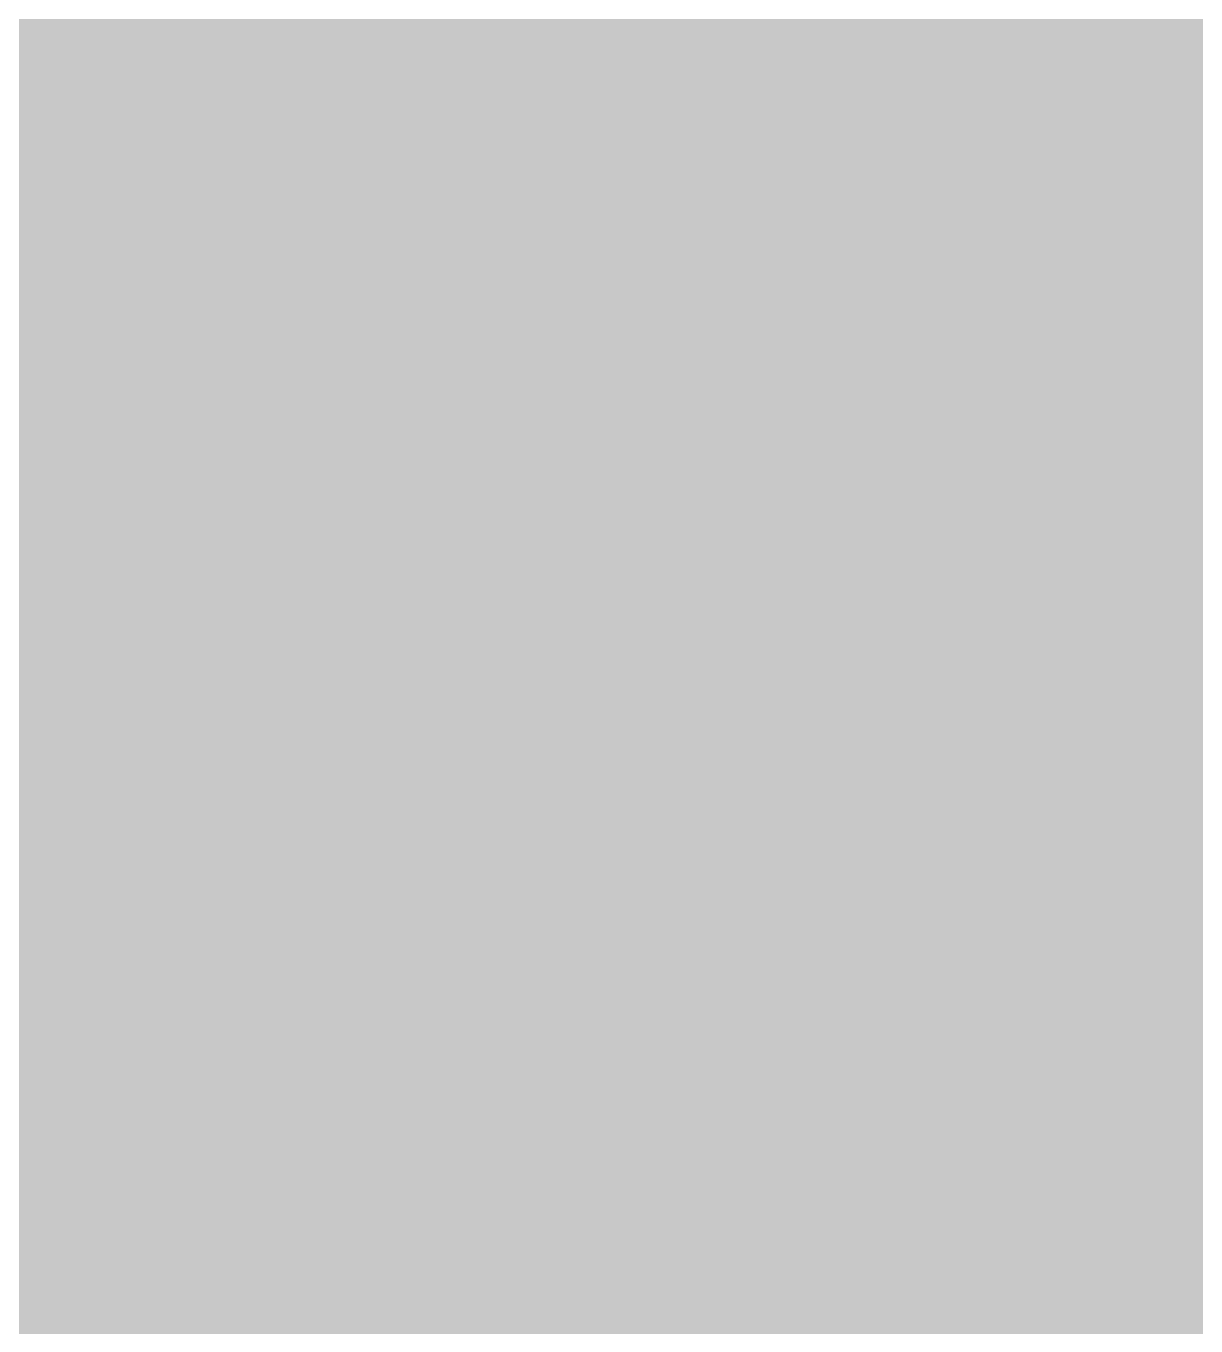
# Model space of a CAD drawing. Header units: millimetres. Extents: x 0 to 318, y 0 to 212.
# Drawn here: x 99.4 to 148.3, y 103.1 to 157.4 of the extents above; entities that cross this region are included whole.
import ezdxf

# ---------------------------------------------------------------- set-up
doc = ezdxf.new("R2010")
doc.units = ezdxf.units.MM

msp = doc.modelspace()

# ---------------------------------------------------------------- hatches: boundary and pattern name
for color, points in [(254, [(14.1633, 0.0536), (13.9878, 0.0533), (13.8125, 0.0559), (13.6373, 0.061), (13.462, 0.0686), (13.2893, 0.0787), (13.114, 0.0914), (12.9413, 0.1041), (12.7686, 0.1219), (12.5959, 0.1397), (12.4231, 0.16), (12.2504, 0.1829), (12.0777, 0.2057), (11.9075, 0.2337), (11.7373, 0.2616), (11.5672, 0.2921), (11.397, 0.3251), (11.2268, 0.3607), (11.0592, 0.3988), (10.8915, 0.4369), (10.7239, 0.4775), (10.5562, 0.5207), (10.3886, 0.5664), (10.2235, 0.6121), (10.0584, 0.6629), (9.8933, 0.7137), (9.7307, 0.7671), (9.5682, 0.8204), (9.4056, 0.8788), (9.2431, 0.9373), (9.083, 0.9982), (8.923, 1.0617), (8.763, 1.1252), (8.6055, 1.1938), (8.4455, 1.2624), (8.2906, 1.331), (8.1331, 1.4046), (7.9781, 1.4783), (7.8232, 1.5545), (7.6708, 1.6332), (7.5184, 1.7145), (7.366, 1.7958), (7.2161, 1.8796), (7.0663, 1.966), (6.919, 2.0523), (6.7716, 2.1438), (6.6243, 2.2352), (6.4795, 2.3266), (6.3348, 2.4232), (6.19, 2.5197), (6.0477, 2.6187), (5.908, 2.7178), (5.7683, 2.8194), (5.6286, 2.9235), (5.4915, 3.0302), (5.3543, 3.1369), (5.2197, 3.2461), (5.0851, 3.3579), (4.953, 3.4722), (4.8209, 3.5865), (4.6914, 3.7033), (4.5644, 3.8202), (4.4348, 3.9395), (4.3104, 4.0615), (4.1859, 4.1859), (4.0615, 4.3104), (3.9395, 4.4348), (3.8202, 4.5618), (3.7033, 4.6914), (3.5865, 4.8209), (3.4722, 4.953), (3.3579, 5.0851), (3.2487, 5.2197), (3.1369, 5.3543), (3.0302, 5.4915), (2.9235, 5.6286), (2.8194, 5.7683), (2.7178, 5.908), (2.6187, 6.0477), (2.5197, 6.19), (2.4232, 6.3348), (2.3266, 6.477), (2.2352, 6.6243), (2.1438, 6.7691), (2.0523, 6.9164), (1.966, 7.0663), (1.8796, 7.2161), (1.7958, 7.366), (1.7145, 7.5184), (1.6332, 7.6708), (1.5545, 7.8232), (1.4783, 7.9781), (1.4046, 8.1331), (1.331, 8.2906), (1.2598, 8.4455), (1.1913, 8.603), (1.1252, 8.763), (1.0592, 8.923), (0.9982, 9.083), (0.9373, 9.2431), (0.8763, 9.4056), (0.8204, 9.5682), (0.7645, 9.7307), (0.7112, 9.8933), (0.6604, 10.0584), (0.6121, 10.2235), (0.5639, 10.3911), (0.5207, 10.5562), (0.4775, 10.7239), (0.4343, 10.8915), (0.3962, 11.0592), (0.3607, 11.2268), (0.3251, 11.397), (0.2921, 11.5672), (0.2616, 11.7373), (0.2311, 11.9075), (0.2057, 12.0802), (0.1803, 12.2504), (0.1575, 12.4231), (0.1372, 12.5959), (0.1194, 12.7686), (0.1041, 12.9413), (0.0889, 13.1166), (0.0787, 13.2893), (0.0686, 13.4645), (0.061, 13.6373), (0.0559, 13.8125), (0.0508, 13.9878), (0.0508, 14.163), (0.0522, 197.6092), (0.0508, 197.7822), (0.0559, 197.9574), (0.061, 198.1327), (0.0686, 198.308), (0.0787, 198.4807), (0.0889, 198.6559), (0.1041, 198.8287), (0.1194, 199.0014), (0.1372, 199.1741), (0.1575, 199.3468), (0.1803, 199.5195), (0.2057, 199.6923), (0.2311, 199.8624), (0.2616, 200.0326), (0.2921, 200.2028), (0.3251, 200.373), (0.3607, 200.5432), (0.3962, 200.7108), (0.4343, 200.8784), (0.4775, 201.0461), (0.5207, 201.2137), (0.5639, 201.3814), (0.6121, 201.5465), (0.6604, 201.7116), (0.7112, 201.8767), (0.7645, 202.0392), (0.8204, 202.2018), (0.8763, 202.3643), (0.9373, 202.5269), (0.9982, 202.6869), (1.0592, 202.8469), (1.1252, 203.007), (1.1913, 203.1644), (1.2598, 203.3245), (1.331, 203.4794), (1.4046, 203.6369), (1.4783, 203.7918), (1.5545, 203.9468), (1.6332, 204.0992), (1.7145, 204.2516), (1.7958, 204.404), (1.8796, 204.5538), (1.966, 204.7037), (2.0523, 204.851), (2.1438, 204.9983), (2.2352, 205.1456), (2.3266, 205.2904), (2.4232, 205.4352), (2.5197, 205.58), (2.6187, 205.7222), (2.7178, 205.8619), (2.8194, 206.0016), (2.9235, 206.1413), (3.0302, 206.2785), (3.1369, 206.4156), (3.2487, 206.5503), (3.3579, 206.6849), (3.4722, 206.817), (3.5865, 206.949), (3.7033, 207.0786), (3.8202, 207.2056), (3.9395, 207.3351), (4.0615, 207.4596), (4.1859, 207.584), (4.3104, 207.7085), (4.4348, 207.8304), (4.5644, 207.9498), (4.6914, 208.0666), (4.8209, 208.1835), (4.953, 208.2978), (5.0851, 208.4121), (5.2197, 208.5213), (5.3543, 208.6331), (5.4915, 208.7397), (5.6286, 208.8464), (5.7683, 208.9506), (5.908, 209.0522), (6.0477, 209.1512), (6.19, 209.2503), (6.3348, 209.3468), (6.4795, 209.4433), (6.6243, 209.5348), (6.7716, 209.6262), (6.919, 209.7176), (7.0663, 209.804), (7.2161, 209.8904), (7.366, 209.9742), (7.5184, 210.0555), (7.6708, 210.1367), (7.8232, 210.2155), (7.9781, 210.2917), (8.1331, 210.3653), (8.2906, 210.439), (8.4455, 210.5101), (8.6055, 210.5787), (8.763, 210.6447), (8.923, 210.7108), (9.083, 210.7717), (9.2431, 210.8327), (9.4056, 210.8937), (9.5682, 210.9495), (9.7307, 211.0054), (9.8933, 211.0588), (10.0584, 211.1096), (10.2235, 211.1578), (10.3886, 211.2061), (10.5562, 211.2493), (10.7239, 211.2924), (10.8915, 211.3356), (11.0592, 211.3737), (11.2268, 211.4093), (11.397, 211.4448), (11.5672, 211.4779), (11.7373, 211.5083), (11.9075, 211.5388), (12.0777, 211.5642), (12.2504, 211.5896), (12.4231, 211.6125), (12.5959, 211.6328), (12.7686, 211.6506), (12.9413, 211.6658), (13.114, 211.6811), (13.2893, 211.6912), (13.462, 211.7014), (13.6373, 211.709), (13.8125, 211.7141), (13.9878, 211.7192), (14.163, 211.7192), (303.4411, 211.7203), (303.6164, 211.7192), (303.7891, 211.7141), (303.9643, 211.709), (304.1396, 211.7014), (304.3149, 211.6912), (304.4876, 211.6811), (304.6603, 211.6658), (304.8356, 211.6506), (305.0083, 211.6328), (305.181, 211.6125), (305.3512, 211.5896), (305.5239, 211.5642), (305.6941, 211.5388), (305.8668, 211.5083), (306.037, 211.4779), (306.2072, 211.4448), (306.3748, 211.4093), (306.545, 211.3737), (306.7126, 211.3356), (306.8803, 211.2924), (307.0479, 211.2493), (307.213, 211.2061), (307.3781, 211.1578), (307.5432, 211.1096), (307.7083, 211.0588), (307.8734, 211.0054), (308.036, 210.9495), (308.1985, 210.8937), (308.3611, 210.8327), (308.5211, 210.7717), (308.6811, 210.7108), (308.8411, 210.6447), (308.9986, 210.5787), (309.1561, 210.5101), (309.3136, 210.439), (309.4711, 210.3653), (309.626, 210.2917), (309.7784, 210.2155), (309.9333, 210.1367), (310.0857, 210.0555), (310.2381, 209.9742), (310.388, 209.8904), (310.5379, 209.804), (310.6852, 209.7176), (310.8325, 209.6262), (310.9798, 209.5348), (311.1246, 209.4433), (311.2694, 209.3468), (311.4116, 209.2503), (311.5539, 209.1512), (311.6961, 209.0522), (311.8358, 208.9506), (311.9755, 208.8464), (312.1127, 208.7397), (312.2473, 208.6331), (312.3844, 208.5213), (312.5165, 208.4121), (312.6511, 208.2978), (312.7807, 208.1835), (312.9128, 208.0666), (313.0398, 207.9498), (313.1668, 207.8304), (313.2938, 207.7085), (313.4182, 207.584), (313.5427, 207.4596), (313.6621, 207.3351), (313.784, 207.2056), (313.9008, 207.0786), (314.0177, 206.949), (314.132, 206.817), (314.2463, 206.6849), (314.3555, 206.5503), (314.4647, 206.4156), (314.5739, 206.2785), (314.6781, 206.1413), (314.7822, 206.0016), (314.8863, 205.8619), (314.9854, 205.7222), (315.0845, 205.58), (315.181, 205.4352), (315.275, 205.2904), (315.3689, 205.1456), (315.4604, 204.9983), (315.5493, 204.851), (315.6382, 204.7037), (315.7245, 204.5538), (315.8084, 204.404), (315.8896, 204.2516), (315.9684, 204.0992), (316.0471, 203.9468), (316.1233, 203.7918), (316.1995, 203.6369), (316.2706, 203.4794), (316.3418, 203.3245), (316.4103, 203.1644), (316.4764, 203.007), (316.5424, 202.8469), (316.6059, 202.6869), (316.6669, 202.5269), (316.7253, 202.3643), (316.7812, 202.2018), (316.8371, 202.0392), (316.8904, 201.8767), (316.9412, 201.7116), (316.9895, 201.5465), (317.0377, 201.3814), (317.0834, 201.2137), (317.1266, 201.0461), (317.1673, 200.8784), (317.2054, 200.7108), (317.2435, 200.5432), (317.2765, 200.373), (317.3095, 200.2028), (317.34, 200.0326), (317.3705, 199.8624), (317.3959, 199.6923), (317.4213, 199.5195), (317.4441, 199.3468), (317.4644, 199.1741), (317.4822, 199.0014), (317.4975, 198.8287), (317.5127, 198.6559), (317.5229, 198.4807), (317.533, 198.308), (317.5406, 198.1327), (317.5457, 197.9574), (317.5508, 197.7822), (317.5508, 197.6069), (317.5522, 14.1647), (317.5508, 13.9878), (317.5457, 13.8125), (317.5406, 13.6373), (317.533, 13.4645), (317.5229, 13.2893), (317.5127, 13.1166), (317.4975, 12.9413), (317.4822, 12.7686), (317.4644, 12.5959), (317.4441, 12.4231), (317.4213, 12.2504), (317.3959, 12.0802), (317.3705, 11.9075), (317.34, 11.7373), (317.3095, 11.5672), (317.2765, 11.397), (317.2435, 11.2268), (317.2054, 11.0592), (317.1673, 10.8915), (317.1266, 10.7239), (317.0834, 10.5562), (317.0377, 10.3911), (316.9895, 10.2235), (316.9412, 10.0584), (316.8904, 9.8933), (316.8371, 9.7307), (316.7812, 9.5682), (316.7253, 9.4056), (316.6669, 9.2431), (316.6059, 9.083), (316.5424, 8.923), (316.4764, 8.763), (316.4103, 8.603), (316.3418, 8.4455), (316.2706, 8.2906), (316.1995, 8.1331), (316.1233, 7.9781), (316.0471, 7.8232), (315.9684, 7.6708), (315.8896, 7.5184), (315.8084, 7.366), (315.7245, 7.2161), (315.6382, 7.0663), (315.5493, 6.9164), (315.4604, 6.7691), (315.3689, 6.6243), (315.275, 6.477), (315.181, 6.3348), (315.0845, 6.19), (314.9854, 6.0477), (314.8863, 5.908), (314.7822, 5.7683), (314.6781, 5.6286), (314.5739, 5.4915), (314.4647, 5.3543), (314.3555, 5.2197), (314.2463, 5.0851), (314.132, 4.953), (314.0177, 4.8209), (313.9008, 4.6914), (313.784, 4.5618), (313.6621, 4.4348), (313.5427, 4.3104), (313.4182, 4.1859), (313.2938, 4.0615), (313.1668, 3.9395), (313.0398, 3.8202), (312.9128, 3.7033), (312.7807, 3.5865), (312.6511, 3.4722), (312.5165, 3.3579), (312.3844, 3.2461), (312.2473, 3.1369), (312.1127, 3.0302), (311.9755, 2.9235), (311.8358, 2.8194), (311.6961, 2.7178), (311.5539, 2.6187), (311.4116, 2.5197), (311.2694, 2.4232), (311.1246, 2.3266), (310.9798, 2.2352), (310.8325, 2.1438), (310.6852, 2.0523), (310.5379, 1.966), (310.388, 1.8796), (310.2381, 1.7958), (310.0857, 1.7145), (309.9333, 1.6332), (309.7784, 1.5545), (309.626, 1.4783), (309.4711, 1.4046), (309.3136, 1.331), (309.1561, 1.2624), (308.9986, 1.1938), (308.8411, 1.1252), (308.6811, 1.0617), (308.5211, 0.9982), (308.3611, 0.9373), (308.1985, 0.8788), (308.036, 0.8204), (307.8734, 0.7671), (307.7083, 0.7137), (307.5432, 0.6629), (307.3781, 0.6121), (307.213, 0.5664), (307.0479, 0.5207), (306.8803, 0.4775), (306.7126, 0.4369), (306.545, 0.3988), (306.3748, 0.3607), (306.2072, 0.3251), (306.037, 0.2921), (305.8668, 0.2616), (305.6941, 0.2337), (305.5239, 0.2057), (305.3512, 0.1829), (305.181, 0.16), (305.0083, 0.1397), (304.8356, 0.1219), (304.6603, 0.1041), (304.4876, 0.0914), (304.3149, 0.0787), (304.1396, 0.0686), (303.9643, 0.061), (303.7891, 0.0559), (303.6164, 0.0533), (303.4411, 0.0533)]), (24, [(14.1633, 5.3453), (13.9344, 5.3467), (13.7084, 5.3543), (13.4849, 5.3696), (13.2613, 5.3899), (13.0378, 5.4153), (12.8194, 5.4458), (12.6009, 5.4813), (12.385, 5.522), (12.1717, 5.5702), (11.9583, 5.621), (11.7475, 5.6794), (11.5392, 5.7404), (11.3335, 5.8064), (11.1303, 5.8801), (10.9296, 5.9563), (10.729, 6.0376), (10.5334, 6.1239), (10.3378, 6.2128), (10.1473, 6.3094), (9.9593, 6.4084), (9.7714, 6.5126), (9.5885, 6.6218), (9.4082, 6.7335), (9.2304, 6.8504), (9.0576, 6.9698), (8.8849, 7.0968), (8.7173, 7.2238), (8.5522, 7.3584), (8.3896, 7.4955), (8.2321, 7.6352), (8.0772, 7.78), (7.9273, 7.9273), (7.7775, 8.0772), (7.6352, 8.2321), (7.493, 8.3922), (7.3558, 8.5522), (7.2238, 8.7173), (7.0942, 8.8875), (6.9698, 9.0576), (6.8504, 9.2329), (6.7335, 9.4107), (6.6192, 9.591), (6.5126, 9.7739), (6.4084, 9.9593), (6.3068, 10.1473), (6.2128, 10.3403), (6.1214, 10.5334), (6.035, 10.7315), (5.9538, 10.9296), (5.8776, 11.1303), (5.8064, 11.3335), (5.7404, 11.5418), (5.6769, 11.75), (5.621, 11.9583), (5.5677, 12.1717), (5.522, 12.385), (5.4813, 12.6009), (5.4432, 12.8194), (5.4127, 13.0404), (5.3873, 13.2613), (5.3696, 13.4849), (5.3543, 13.7084), (5.3467, 13.937), (5.3416, 14.163), (5.3439, 197.6092), (5.3467, 197.8355), (5.3543, 198.0616), (5.3696, 198.2851), (5.3873, 198.5086), (5.4127, 198.7321), (5.4432, 198.9506), (5.4813, 199.169), (5.522, 199.3849), (5.5677, 199.5983), (5.621, 199.8116), (5.6769, 200.0225), (5.7404, 200.2307), (5.8064, 200.4365), (5.8776, 200.6397), (5.9538, 200.8403), (6.035, 201.041), (6.1214, 201.2366), (6.2128, 201.4322), (6.3068, 201.6227), (6.4084, 201.8106), (6.5126, 201.9986), (6.6192, 202.1815), (6.7335, 202.3618), (6.8504, 202.5396), (6.9698, 202.7123), (7.0942, 202.885), (7.2238, 203.0527), (7.3558, 203.2178), (7.493, 203.3803), (7.6352, 203.5378), (7.7775, 203.6928), (7.9273, 203.8426), (8.0772, 203.9925), (8.2321, 204.1347), (8.3896, 204.277), (8.5522, 204.4141), (8.7173, 204.5462), (8.8849, 204.6757), (9.0576, 204.8002), (9.2304, 204.9196), (9.4082, 205.0364), (9.5885, 205.1507), (9.7714, 205.2574), (9.9593, 205.3615), (10.1473, 205.4631), (10.3378, 205.5571), (10.5334, 205.6486), (10.729, 205.7349), (10.9296, 205.8162), (11.1303, 205.8924), (11.3335, 205.9635), (11.5392, 206.0296), (11.7475, 206.0931), (11.9583, 206.1489), (12.1717, 206.2023), (12.385, 206.248), (12.6009, 206.2886), (12.8194, 206.3267), (13.0378, 206.3572), (13.2613, 206.3826), (13.4849, 206.4004), (13.7084, 206.4156), (13.9344, 206.4233), (14.163, 206.4283), (303.4411, 206.4286), (303.6672, 206.4233), (303.8932, 206.4156), (304.1193, 206.4004), (304.3428, 206.3826), (304.5638, 206.3572), (304.7822, 206.3267), (305.0007, 206.2886), (305.2166, 206.248), (305.4325, 206.2023), (305.6433, 206.1489), (305.8541, 206.0931), (306.0624, 206.0296), (306.2681, 205.9635), (306.4713, 205.8924), (306.6745, 205.8162), (306.8726, 205.7349), (307.0708, 205.6486), (307.2638, 205.5571), (307.4543, 205.4631), (307.6448, 205.3615), (307.8302, 205.2574), (308.0131, 205.1507), (308.1934, 205.0364), (308.3712, 204.9196), (308.5465, 204.8002), (308.7167, 204.6757), (308.8843, 204.5462), (309.0494, 204.4141), (309.212, 204.277), (309.3695, 204.1347), (309.5244, 203.9925), (309.6768, 203.8426), (309.8241, 203.6928), (309.9689, 203.5378), (310.1086, 203.3803), (310.2458, 203.2178), (310.3778, 203.0527), (310.5074, 202.885), (310.6318, 202.7123), (310.7538, 202.5396), (310.8706, 202.3618), (310.9824, 202.1815), (311.0916, 201.9986), (311.1957, 201.8106), (311.2948, 201.6227), (311.3888, 201.4322), (311.4802, 201.2366), (311.5666, 201.041), (311.6478, 200.8403), (311.724, 200.6397), (311.7952, 200.4365), (311.8637, 200.2307), (311.9247, 200.0225), (311.9806, 199.8116), (312.0339, 199.5983), (312.0796, 199.3849), (312.1203, 199.169), (312.1584, 198.9506), (312.1889, 198.7321), (312.2143, 198.5086), (312.2346, 198.2851), (312.2473, 198.0616), (312.2574, 197.8355), (312.26, 197.6069), (312.2605, 14.1647), (312.2574, 13.937), (312.2473, 13.7084), (312.2346, 13.4849), (312.2143, 13.2613), (312.1889, 13.0404), (312.1584, 12.8194), (312.1203, 12.6009), (312.0796, 12.385), (312.0339, 12.1717), (311.9806, 11.9583), (311.9247, 11.75), (311.8637, 11.5418), (311.7952, 11.3335), (311.724, 11.1303), (311.6478, 10.9296), (311.5666, 10.7315), (311.4802, 10.5334), (311.3888, 10.3403), (311.2948, 10.1473), (311.1957, 9.9593), (311.0916, 9.7739), (310.9824, 9.591), (310.8706, 9.4107), (310.7538, 9.2329), (310.6318, 9.0576), (310.5074, 8.8875), (310.3778, 8.7173), (310.2458, 8.5522), (310.1086, 8.3922), (309.9689, 8.2321), (309.8241, 8.0772), (309.6768, 7.9273), (309.5244, 7.78), (309.3695, 7.6352), (309.212, 7.4955), (309.0494, 7.3584), (308.8843, 7.2238), (308.7167, 7.0968), (308.5465, 6.9698), (308.3712, 6.8504), (308.1934, 6.7335), (308.0131, 6.6218), (307.8302, 6.5126), (307.6448, 6.4084), (307.4543, 6.3094), (307.2638, 6.2128), (307.0708, 6.1239), (306.8726, 6.0376), (306.6745, 5.9563), (306.4713, 5.8801), (306.2681, 5.8064), (306.0624, 5.7404), (305.8541, 5.6794), (305.6433, 5.621), (305.4325, 5.5702), (305.2166, 5.522), (305.0007, 5.4813), (304.7822, 5.4458), (304.5638, 5.4153), (304.3428, 5.3899), (304.1193, 5.3696), (303.8932, 5.3543), (303.6672, 5.3467), (303.4411, 5.3442)])]:
    msp.add_hatch(color=color).paths.add_polyline_path(points)
h = msp.add_hatch(color=254)
edge = h.paths.add_edge_path()
edge.add_line((111.6997, 110.586), (111.5822, 110.5865))
edge.add_line((111.5822, 110.5865), (111.4654, 110.5891))
edge.add_line((111.4654, 110.5891), (111.3485, 110.5941))
edge.add_line((111.3485, 110.5941), (111.2342, 110.6018))
edge.add_line((111.2342, 110.6018), (111.1174, 110.6094))
edge.add_line((111.1174, 110.6094), (111.0005, 110.6221))
edge.add_line((111.0005, 110.6221), (110.8837, 110.6373))
edge.add_line((110.8837, 110.6373), (110.7694, 110.6576))
edge.add_line((110.7694, 110.6576), (110.6526, 110.678))
edge.add_line((110.6526, 110.678), (110.5383, 110.7034))
edge.add_line((110.5383, 110.7034), (110.424, 110.7313))
edge.add_line((110.424, 110.7313), (110.3097, 110.7643))
edge.add_line((110.3097, 110.7643), (110.1954, 110.8024))
edge.add_line((110.1954, 110.8024), (110.0836, 110.8431))
edge.add_line((110.0836, 110.8431), (109.9718, 110.8862))
edge.add_line((109.9718, 110.8862), (109.8601, 110.937))
edge.add_line((109.8601, 110.937), (109.7483, 110.9904))
edge.add_line((109.7483, 110.9904), (109.6391, 111.0513))
edge.add_line((109.6391, 111.0513), (109.5299, 111.1148))
edge.add_line((109.5299, 111.1148), (109.4232, 111.1834))
edge.add_line((109.4232, 111.1834), (109.3165, 111.2596))
edge.add_line((109.3165, 111.2596), (109.2098, 111.3409))
edge.add_line((109.2098, 111.3409), (109.1057, 111.4273))
edge.add_line((109.1057, 111.4273), (109.0041, 111.5187))
edge.add_line((109.0041, 111.5187), (108.9, 111.6178))
edge.add_line((108.9, 111.6178), (108.8009, 111.7219))
edge.add_line((108.8009, 111.7219), (108.7018, 111.8337))
edge.add_line((108.7018, 111.8337), (108.6028, 111.953))
edge.add_line((108.6028, 111.953), (108.5088, 112.0775))
edge.add_line((108.5088, 112.0775), (108.4123, 112.2096))
edge.add_line((108.4123, 112.2096), (108.3208, 112.3493))
edge.add_line((108.3208, 112.3493), (108.2294, 112.4966))
edge.add_line((108.2294, 112.4966), (108.1405, 112.6515))
edge.add_line((108.1405, 112.6515), (108.0541, 112.8141))
edge.add_line((108.0541, 112.8141), (107.9678, 112.9868))
edge.add_line((107.9678, 112.9868), (107.884, 113.1646))
edge.add_line((107.884, 113.1646), (107.8027, 113.3526))
edge.add_line((107.8027, 113.3526), (107.7239, 113.5482))
edge.add_line((107.7239, 113.5482), (107.6477, 113.7539))
edge.add_line((107.6477, 113.7539), (107.5741, 113.9673))
edge.add_line((107.5741, 113.9673), (107.5004, 114.1908))
edge.add_line((107.5004, 114.1908), (107.4318, 114.4219))
edge.add_line((107.4318, 114.4219), (107.3633, 114.6632))
edge.add_line((107.3633, 114.6632), (107.2972, 114.9147))
edge.add_line((107.2972, 114.9147), (107.2363, 115.1763))
edge.add_line((107.2363, 115.1763), (107.1753, 115.4481))
edge.add_line((107.1753, 115.4481), (107.1194, 115.73))
edge.add_line((107.1194, 115.73), (107.0635, 116.0221))
edge.add_line((107.0635, 116.0221), (107.0127, 116.3244))
edge.add_line((107.0127, 116.3244), (106.9645, 116.6393))
edge.add_line((106.9645, 116.6393), (106.9188, 116.9619))
edge.add_line((106.9188, 116.9619), (106.8756, 117.2997))
edge.add_line((106.8756, 117.2997), (106.8349, 117.6452))
edge.add_line((106.8349, 117.6452), (106.7994, 118.0059))
edge.add_line((106.7994, 118.0059), (106.7664, 118.3742))
edge.add_line((106.7664, 118.3742), (106.7359, 118.7577))
edge.add_line((106.7359, 118.7577), (106.7079, 119.1514))
edge.add_line((106.7079, 119.1514), (106.6851, 119.5578))
edge.add_line((106.6851, 119.5578), (106.6648, 119.9769))
edge.add_line((106.6648, 119.9769), (106.6495, 120.4087))
edge.add_line((106.6495, 120.4087), (106.6368, 120.8557))
edge.add_line((106.6368, 120.8557), (106.6267, 121.3129))
edge.add_line((106.6267, 121.3129), (106.6216, 121.7828))
edge.add_line((106.6216, 121.7828), (106.619, 122.268))
edge.add_line((106.619, 122.268), (106.619, 122.7557))
edge.add_line((106.619, 122.7557), (106.6241, 123.2306))
edge.add_line((106.6241, 123.2306), (106.6317, 123.6904))
edge.add_line((106.6317, 123.6904), (106.6419, 124.14))
edge.add_line((106.6419, 124.14), (106.6571, 124.5743))
edge.add_line((106.6571, 124.5743), (106.6724, 124.9985))
edge.add_line((106.6724, 124.9985), (106.6927, 125.4074))
edge.add_line((106.6927, 125.4074), (106.7156, 125.8062))
edge.add_line((106.7156, 125.8062), (106.741, 126.1948))
edge.add_line((106.741, 126.1948), (106.7689, 126.5682))
edge.add_line((106.7689, 126.5682), (106.7994, 126.9314))
edge.add_line((106.7994, 126.9314), (106.8324, 127.2845))
edge.add_line((106.8324, 127.2845), (106.868, 127.6248))
edge.add_line((106.868, 127.6248), (106.9086, 127.955))
edge.add_line((106.9086, 127.955), (106.9492, 128.2725))
edge.add_line((106.9492, 128.2725), (106.995, 128.5799))
edge.add_line((106.995, 128.5799), (107.0407, 128.8771))
edge.add_line((107.0407, 128.8771), (107.0915, 129.1641))
edge.add_line((107.0915, 129.1641), (107.1423, 129.4409))
edge.add_line((107.1423, 129.4409), (107.1982, 129.7076))
edge.add_line((107.1982, 129.7076), (107.2566, 129.9642))
edge.add_line((107.2566, 129.9642), (107.315, 130.2106))
edge.add_line((107.315, 130.2106), (107.3785, 130.4493))
edge.add_line((107.3785, 130.4493), (107.442, 130.6779))
edge.add_line((107.442, 130.6779), (107.5106, 130.8964))
edge.add_line((107.5106, 130.8964), (107.5792, 131.1072))
edge.add_line((107.5792, 131.1072), (107.6528, 131.3078))
edge.add_line((107.6528, 131.3078), (107.7265, 131.5009))
edge.add_line((107.7265, 131.5009), (107.8027, 131.6863))
edge.add_line((107.8027, 131.6863), (107.884, 131.8616))
edge.add_line((107.884, 131.8616), (107.9652, 132.0292))
edge.add_line((107.9652, 132.0292), (108.0491, 132.1892))
edge.add_line((108.0491, 132.1892), (108.1329, 132.3416))
edge.add_line((108.1329, 132.3416), (108.2218, 132.4864))
edge.add_line((108.2218, 132.4864), (108.3132, 132.6236))
edge.add_line((108.3132, 132.6236), (108.4047, 132.7556))
edge.add_line((108.4047, 132.7556), (108.4986, 132.8776))
edge.add_line((108.4986, 132.8776), (108.5952, 132.9944))
edge.add_line((108.5952, 132.9944), (108.6942, 133.1036))
edge.add_line((108.6942, 133.1036), (108.7958, 133.2078))
edge.add_line((108.7958, 133.2078), (108.9, 133.3043))
edge.add_line((108.9, 133.3043), (109.0041, 133.3957))
edge.add_line((109.0041, 133.3957), (109.1108, 133.4821))
edge.add_line((109.1108, 133.4821), (109.22, 133.5608))
edge.add_line((109.22, 133.5608), (109.3292, 133.6345))
edge.add_line((109.3292, 133.6345), (109.4435, 133.7031))
edge.add_line((109.4435, 133.7031), (109.5578, 133.764))
edge.add_line((109.5578, 133.764), (109.6747, 133.8224))
edge.add_line((109.6747, 133.8224), (109.7915, 133.8758))
edge.add_line((109.7915, 133.8758), (109.9109, 133.924))
edge.add_line((109.9109, 133.924), (110.0328, 133.9672))
edge.add_line((110.0328, 133.9672), (110.1573, 134.0079))
edge.add_line((110.1573, 134.0079), (110.2817, 134.0434))
edge.add_line((110.2817, 134.0434), (110.4087, 134.0739))
edge.add_line((110.4087, 134.0739), (110.5357, 134.1018))
edge.add_line((110.5357, 134.1018), (110.6678, 134.1247))
edge.add_line((110.6678, 134.1247), (110.7999, 134.145))
edge.add_line((110.7999, 134.145), (110.932, 134.1628))
edge.add_line((110.932, 134.1628), (111.0666, 134.1755))
edge.add_line((111.0666, 134.1755), (111.2037, 134.1882))
edge.add_line((111.2037, 134.1882), (111.3409, 134.1958))
edge.add_line((111.3409, 134.1958), (111.4806, 134.2009))
edge.add_line((111.4806, 134.2009), (111.6203, 134.2034))
edge.add_line((111.6203, 134.2034), (111.7625, 134.206))
edge.add_line((111.7625, 134.206), (111.8413, 134.206))
edge.add_line((111.8413, 134.206), (111.9175, 134.206))
edge.add_line((111.9175, 134.206), (111.9937, 134.2034))
edge.add_line((111.9937, 134.2034), (112.0699, 134.2034))
edge.add_line((112.0699, 134.2034), (112.1435, 134.2009))
edge.add_line((112.1435, 134.2009), (112.2197, 134.1984))
edge.add_line((112.2197, 134.1984), (112.2934, 134.1958))
edge.add_line((112.2934, 134.1958), (112.3671, 134.1933))
edge.add_line((112.3671, 134.1933), (112.4407, 134.1882))
edge.add_line((112.4407, 134.1882), (112.5144, 134.1857))
edge.add_line((112.5144, 134.1857), (112.588, 134.1806))
edge.add_line((112.588, 134.1806), (112.6617, 134.1755))
edge.add_line((112.6617, 134.1755), (112.7354, 134.1679))
edge.add_line((112.7354, 134.1679), (112.8065, 134.1628))
edge.add_line((112.8065, 134.1628), (112.8801, 134.1552))
edge.add_line((112.8801, 134.1552), (112.9538, 134.1476))
edge.add_line((112.9538, 134.1476), (113.0249, 134.1399))
edge.add_line((113.0249, 134.1399), (113.0986, 134.1323))
edge.add_line((113.0986, 134.1323), (113.1697, 134.1222))
edge.add_line((113.1697, 134.1222), (113.2434, 134.112))
edge.add_line((113.2434, 134.112), (113.317, 134.1018))
edge.add_line((113.317, 134.1018), (113.3907, 134.0891))
edge.add_line((113.3907, 134.0891), (113.4618, 134.079))
edge.add_line((113.4618, 134.079), (113.5355, 134.0663))
edge.add_line((113.5355, 134.0663), (113.6091, 134.051))
edge.add_line((113.6091, 134.051), (113.6853, 134.0383))
edge.add_line((113.6853, 134.0383), (113.759, 134.0231))
edge.add_line((113.759, 134.0231), (113.8326, 134.0079))
edge.add_line((113.8326, 134.0079), (113.9088, 133.9901))
edge.add_line((113.9088, 133.9901), (113.9825, 133.9723))
edge.add_line((113.9825, 133.9723), (114.0587, 133.9545))
edge.add_line((114.0587, 133.9545), (114.1349, 133.9367))
edge.add_line((114.1349, 133.9367), (114.2136, 133.9164))
edge.add_line((114.2136, 133.9164), (114.2898, 133.8961))
edge.add_line((114.2898, 133.8961), (114.3686, 133.8732))
edge.add_line((114.3686, 133.8732), (114.4473, 133.8529))
edge.add_line((114.4473, 133.8529), (114.5261, 133.8275))
edge.add_line((114.5261, 133.8275), (114.6073, 133.8047))
edge.add_line((114.6073, 133.8047), (114.6861, 133.7793))
edge.add_line((114.6861, 133.7793), (114.7674, 133.7539))
edge.add_line((114.7674, 133.7539), (114.8512, 133.7259))
edge.add_line((114.8512, 133.7259), (114.9325, 133.698))
edge.add_line((114.9325, 133.698), (115.0163, 133.67))
edge.add_line((115.0163, 133.67), (115.1026, 133.6396))
edge.add_line((115.1026, 133.6396), (115.1865, 133.6091))
edge.add_line((115.1865, 133.6091), (115.2754, 133.5761))
edge.add_line((115.2754, 133.5761), (115.3617, 133.543))
edge.add_line((115.3617, 133.543), (115.4506, 133.51))
edge.add_line((115.4506, 133.51), (115.5395, 133.4745))
edge.add_line((115.5395, 133.4745), (115.631, 133.4389))
edge.add_line((115.631, 133.4389), (115.7224, 133.4008))
edge.add_line((115.7224, 133.4008), (115.8164, 133.3627))
edge.add_line((115.8164, 133.3627), (115.9104, 133.3221))
edge.add_line((115.9104, 133.3221), (116.0043, 133.2814))
edge.add_line((116.0043, 133.2814), (116.1009, 133.2408))
edge.add_line((116.1009, 133.2408), (116.1999, 133.1976))
edge.add_line((116.1999, 133.1976), (116.299, 133.1544))
edge.add_line((116.299, 133.1544), (116.398, 133.1087))
edge.add_line((116.398, 133.1087), (116.5022, 133.0604))
edge.add_line((116.5022, 133.0604), (116.6038, 133.0147))
edge.add_line((116.6038, 133.0147), (116.7105, 132.9639))
edge.add_line((116.7105, 132.9639), (116.8146, 132.9131))
edge.add_line((116.8146, 132.9131), (116.9238, 132.8623))
edge.add_line((116.9238, 132.8623), (117.033, 132.809))
edge.add_line((117.033, 132.809), (118.9383, 137.637))
edge.add_line((118.9383, 137.637), (118.8441, 137.6832))
edge.add_line((118.8441, 137.6832), (118.7501, 137.7315))
edge.add_line((118.7501, 137.7315), (118.6561, 137.7772))
edge.add_line((118.6561, 137.7772), (118.5596, 137.8255))
edge.add_line((118.5596, 137.8255), (118.4631, 137.8712))
edge.add_line((118.4631, 137.8712), (118.3665, 137.9169))
edge.add_line((118.3665, 137.9169), (118.2675, 137.9626))
edge.add_line((118.2675, 137.9626), (118.1684, 138.0084))
edge.add_line((118.1684, 138.0084), (118.0668, 138.0541))
edge.add_line((118.0668, 138.0541), (117.9652, 138.0998))
edge.add_line((117.9652, 138.0998), (117.8636, 138.143))
edge.add_line((117.8636, 138.143), (117.7595, 138.1887))
edge.add_line((117.7595, 138.1887), (117.6553, 138.2319))
edge.add_line((117.6553, 138.2319), (117.5512, 138.2751))
edge.add_line((117.5512, 138.2751), (117.4445, 138.3182))
edge.add_line((117.4445, 138.3182), (117.3378, 138.3614))
edge.add_line((117.3378, 138.3614), (117.2286, 138.4046))
edge.add_line((117.2286, 138.4046), (117.1219, 138.4452))
edge.add_line((117.1219, 138.4452), (117.0102, 138.4859))
edge.add_line((117.0102, 138.4859), (116.901, 138.5265))
edge.add_line((116.901, 138.5265), (116.7892, 138.5672))
edge.add_line((116.7892, 138.5672), (116.6774, 138.6078))
edge.add_line((116.6774, 138.6078), (116.5657, 138.6459))
edge.add_line((116.5657, 138.6459), (116.4514, 138.684))
edge.add_line((116.4514, 138.684), (116.3371, 138.7221))
edge.add_line((116.3371, 138.7221), (116.2228, 138.7602))
edge.add_line((116.2228, 138.7602), (116.1059, 138.7958))
edge.add_line((116.1059, 138.7958), (115.9891, 138.8313))
edge.add_line((115.9891, 138.8313), (115.8723, 138.8669))
edge.add_line((115.8723, 138.8669), (115.7554, 138.9024))
edge.add_line((115.7554, 138.9024), (115.636, 138.9355))
edge.add_line((115.636, 138.9355), (115.5167, 138.9685))
edge.add_line((115.5167, 138.9685), (115.3973, 139.0015))
edge.add_line((115.3973, 139.0015), (115.2754, 139.032))
edge.add_line((115.2754, 139.032), (115.1534, 139.0625))
edge.add_line((115.1534, 139.0625), (115.0315, 139.0929))
edge.add_line((115.0315, 139.0929), (114.9096, 139.1234))
edge.add_line((114.9096, 139.1234), (114.7851, 139.1514))
edge.add_line((114.7851, 139.1514), (114.6607, 139.1793))
edge.add_line((114.6607, 139.1793), (114.5362, 139.2047))
edge.add_line((114.5362, 139.2047), (114.4118, 139.2301))
edge.add_line((114.4118, 139.2301), (114.2848, 139.2555))
edge.add_line((114.2848, 139.2555), (114.1603, 139.2809))
edge.add_line((114.1603, 139.2809), (114.0308, 139.3038))
edge.add_line((114.0308, 139.3038), (113.9038, 139.3241))
edge.add_line((113.9038, 139.3241), (113.7768, 139.3469))
edge.add_line((113.7768, 139.3469), (113.6472, 139.3673))
edge.add_line((113.6472, 139.3673), (113.5177, 139.385))
edge.add_line((113.5177, 139.385), (113.3881, 139.4028))
edge.add_line((113.3881, 139.4028), (113.2561, 139.4206))
edge.add_line((113.2561, 139.4206), (113.1265, 139.4358))
edge.add_line((113.1265, 139.4358), (112.9944, 139.4511))
edge.add_line((112.9944, 139.4511), (112.8624, 139.4663))
edge.add_line((112.8624, 139.4663), (112.7303, 139.479))
edge.add_line((112.7303, 139.479), (112.5982, 139.4892))
edge.add_line((112.5982, 139.4892), (112.4636, 139.4993))
edge.add_line((112.4636, 139.4993), (112.329, 139.5095))
edge.add_line((112.329, 139.5095), (112.1969, 139.5171))
edge.add_line((112.1969, 139.5171), (112.0623, 139.5247))
edge.add_line((112.0623, 139.5247), (111.9251, 139.5298))
edge.add_line((111.9251, 139.5298), (111.7905, 139.5349))
edge.add_line((111.7905, 139.5349), (111.6533, 139.5374))
edge.add_line((111.6533, 139.5374), (111.5187, 139.54))
edge.add_line((111.5187, 139.54), (111.3815, 139.54))
edge.add_line((111.3815, 139.54), (111.031, 139.5374))
edge.add_line((111.031, 139.5374), (110.6856, 139.5247))
edge.add_line((110.6856, 139.5247), (110.3452, 139.507))
edge.add_line((110.3452, 139.507), (110.0099, 139.479))
edge.add_line((110.0099, 139.479), (109.6823, 139.446))
edge.add_line((109.6823, 139.446), (109.3597, 139.4028))
edge.add_line((109.3597, 139.4028), (109.0422, 139.352))
edge.add_line((109.0422, 139.352), (108.7323, 139.2961))
edge.add_line((108.7323, 139.2961), (108.4275, 139.2301))
edge.add_line((108.4275, 139.2301), (108.1278, 139.1564))
edge.add_line((108.1278, 139.1564), (107.8332, 139.0752))
edge.add_line((107.8332, 139.0752), (107.5436, 138.9863))
edge.add_line((107.5436, 138.9863), (107.2617, 138.8872))
edge.add_line((107.2617, 138.8872), (106.9848, 138.7831))
edge.add_line((106.9848, 138.7831), (106.713, 138.6688))
edge.add_line((106.713, 138.6688), (106.4489, 138.5468))
edge.add_line((106.4489, 138.5468), (106.1872, 138.4173))
edge.add_line((106.1872, 138.4173), (105.9332, 138.2776))
edge.add_line((105.9332, 138.2776), (105.6843, 138.1328))
edge.add_line((105.6843, 138.1328), (105.4405, 137.9779))
edge.add_line((105.4405, 137.9779), (105.2043, 137.8128))
edge.add_line((105.2043, 137.8128), (104.9731, 137.6426))
edge.add_line((104.9731, 137.6426), (104.7445, 137.4623))
edge.add_line((104.7445, 137.4623), (104.5261, 137.2743))
edge.add_line((104.5261, 137.2743), (104.3102, 137.0762))
edge.add_line((104.3102, 137.0762), (104.0994, 136.8704))
edge.add_line((104.0994, 136.8704), (103.8962, 136.6545))
edge.add_line((103.8962, 136.6545), (103.698, 136.4336))
edge.add_line((103.698, 136.4336), (103.505, 136.1999))
edge.add_line((103.505, 136.1999), (103.317, 135.9611))
edge.add_line((103.317, 135.9611), (103.1367, 135.7097))
edge.add_line((103.1367, 135.7097), (102.9589, 135.4531))
edge.add_line((102.9589, 135.4531), (102.7887, 135.1864))
edge.add_line((102.7887, 135.1864), (102.6236, 134.9096))
edge.add_line((102.6236, 134.9096), (102.4636, 134.6251))
edge.add_line((102.4636, 134.6251), (102.3112, 134.3304))
edge.add_line((102.3112, 134.3304), (102.1613, 134.0282))
edge.add_line((102.1613, 134.0282), (102.0191, 133.7158))
edge.add_line((102.0191, 133.7158), (101.8819, 133.3932))
edge.add_line((101.8819, 133.3932), (101.7499, 133.063))
edge.add_line((101.7499, 133.063), (101.6229, 132.7226))
edge.add_line((101.6229, 132.7226), (101.5009, 132.3746))
edge.add_line((101.5009, 132.3746), (101.3866, 132.0165))
edge.add_line((101.3866, 132.0165), (101.2749, 131.6482))
edge.add_line((101.2749, 131.6482), (101.1707, 131.2723))
edge.add_line((101.1707, 131.2723), (101.0717, 130.8862))
edge.add_line((101.0717, 130.8862), (100.9777, 130.49))
edge.add_line((100.9777, 130.49), (100.8888, 130.0836))
edge.add_line((100.8888, 130.0836), (100.8075, 129.6695))
edge.add_line((100.8075, 129.6695), (100.7288, 129.2428))
edge.add_line((100.7288, 129.2428), (100.6551, 128.8085))
edge.add_line((100.6551, 128.8085), (100.5891, 128.3665))
edge.add_line((100.5891, 128.3665), (100.5281, 127.9119))
edge.add_line((100.5281, 127.9119), (100.4722, 127.4496))
edge.add_line((100.4722, 127.4496), (100.4214, 126.9746))
edge.add_line((100.4214, 126.9746), (100.3757, 126.492))
edge.add_line((100.3757, 126.492), (100.3351, 125.9992))
edge.add_line((100.3351, 125.9992), (100.3021, 125.4963))
edge.add_line((100.3021, 125.4963), (100.2716, 124.9832))
edge.add_line((100.2716, 124.9832), (100.2487, 124.46))
edge.add_line((100.2487, 124.46), (100.2284, 123.9266))
edge.add_line((100.2284, 123.9266), (100.2157, 123.3856))
edge.add_line((100.2157, 123.3856), (100.2081, 122.8319))
edge.add_line((100.2081, 122.8319), (100.2055, 122.268))
edge.add_line((100.2055, 122.268), (100.2081, 121.6101))
edge.add_line((100.2081, 121.6101), (100.2208, 120.9675))
edge.add_line((100.2208, 120.9675), (100.2386, 120.3427))
edge.add_line((100.2386, 120.3427), (100.2614, 119.7331))
edge.add_line((100.2614, 119.7331), (100.2944, 119.1387))
edge.add_line((100.2944, 119.1387), (100.3325, 118.5621))
edge.add_line((100.3325, 118.5621), (100.3757, 117.9982))
edge.add_line((100.3757, 117.9982), (100.4291, 117.4521))
edge.add_line((100.4291, 117.4521), (100.4849, 116.9213))
edge.add_line((100.4849, 116.9213), (100.551, 116.4031))
edge.add_line((100.551, 116.4031), (100.6221, 115.9027))
edge.add_line((100.6221, 115.9027), (100.6983, 115.4151))
edge.add_line((100.6983, 115.4151), (100.7821, 114.9426))
edge.add_line((100.7821, 114.9426), (100.871, 114.4829))
edge.add_line((100.871, 114.4829), (100.965, 114.0384))
edge.add_line((100.965, 114.0384), (101.0666, 113.6091))
edge.add_line((101.0666, 113.6091), (101.1733, 113.19))
edge.add_line((101.1733, 113.19), (101.2876, 112.7862))
edge.add_line((101.2876, 112.7862), (101.4044, 112.395))
edge.add_line((101.4044, 112.395), (101.5289, 112.0191))
edge.add_line((101.5289, 112.0191), (101.6584, 111.6533))
edge.add_line((101.6584, 111.6533), (101.7956, 111.3003))
edge.add_line((101.7956, 111.3003), (101.9353, 110.9599))
edge.add_line((101.9353, 110.9599), (102.0801, 110.6322))
edge.add_line((102.0801, 110.6322), (102.2325, 110.3173))
edge.add_line((102.2325, 110.3173), (102.3874, 110.0125))
edge.add_line((102.3874, 110.0125), (102.55, 109.7204))
edge.add_line((102.55, 109.7204), (102.7151, 109.4384))
edge.add_line((102.7151, 109.4384), (102.8852, 109.1692))
edge.add_line((102.8852, 109.1692), (103.063, 108.9101))
edge.add_line((103.063, 108.9101), (103.2434, 108.6612))
edge.add_line((103.2434, 108.6612), (103.4288, 108.425))
edge.add_line((103.4288, 108.425), (103.6168, 108.1989))
edge.add_line((103.6168, 108.1989), (103.8123, 107.9805))
edge.add_line((103.8123, 107.9805), (104.0105, 107.7747))
edge.add_line((104.0105, 107.7747), (104.2137, 107.5766))
edge.add_line((104.2137, 107.5766), (104.4219, 107.3912))
edge.add_line((104.4219, 107.3912), (104.6328, 107.2134))
edge.add_line((104.6328, 107.2134), (104.8487, 107.0432))
edge.add_line((104.8487, 107.0432), (105.0671, 106.8832))
edge.add_line((105.0671, 106.8832), (105.2906, 106.7333))
edge.add_line((105.2906, 106.7333), (105.5167, 106.5911))
edge.add_line((105.5167, 106.5911), (105.7478, 106.4565))
edge.add_line((105.7478, 106.4565), (105.984, 106.332))
edge.add_line((105.984, 106.332), (106.2203, 106.2152))
edge.add_line((106.2203, 106.2152), (106.4641, 106.106))
edge.add_line((106.4641, 106.106), (106.7079, 106.0044))
edge.add_line((106.7079, 106.0044), (106.9569, 105.9078))
edge.add_line((106.9569, 105.9078), (107.2083, 105.8215))
edge.add_line((107.2083, 105.8215), (107.4623, 105.7427))
edge.add_line((107.4623, 105.7427), (107.7214, 105.6691))
edge.add_line((107.7214, 105.6691), (107.9805, 105.603))
edge.add_line((107.9805, 105.603), (108.2446, 105.5421))
edge.add_line((108.2446, 105.5421), (108.5113, 105.4887))
edge.add_line((108.5113, 105.4887), (108.7806, 105.4405))
edge.add_line((108.7806, 105.4405), (109.0549, 105.3973))
edge.add_line((109.0549, 105.3973), (109.3292, 105.3617))
edge.add_line((109.3292, 105.3617), (109.6061, 105.3313))
edge.add_line((109.6061, 105.3313), (109.8855, 105.3059))
edge.add_line((109.8855, 105.3059), (110.1674, 105.2855))
edge.add_line((110.1674, 105.2855), (110.4519, 105.2703))
edge.add_line((110.4519, 105.2703), (110.7389, 105.2576))
edge.add_line((110.7389, 105.2576), (111.0285, 105.2525))
edge.add_line((111.0285, 105.2525), (111.318, 105.25))
edge.add_line((111.318, 105.25), (111.4552, 105.25))
edge.add_line((111.4552, 105.25), (111.5898, 105.2525))
edge.add_line((111.5898, 105.2525), (111.727, 105.2551))
edge.add_line((111.727, 105.2551), (111.8616, 105.2601))
edge.add_line((111.8616, 105.2601), (111.9962, 105.2652))
edge.add_line((111.9962, 105.2652), (112.1308, 105.2728))
edge.add_line((112.1308, 105.2728), (112.2655, 105.2805))
edge.add_line((112.2655, 105.2805), (112.3975, 105.2906))
edge.add_line((112.3975, 105.2906), (112.5296, 105.3008))
edge.add_line((112.5296, 105.3008), (112.6642, 105.3135))
edge.add_line((112.6642, 105.3135), (112.7938, 105.3262))
edge.add_line((112.7938, 105.3262), (112.9259, 105.3389))
edge.add_line((112.9259, 105.3389), (113.0579, 105.3541))
edge.add_line((113.0579, 105.3541), (113.1875, 105.3694))
edge.add_line((113.1875, 105.3694), (113.317, 105.3871))
edge.add_line((113.317, 105.3871), (113.4466, 105.4049))
edge.add_line((113.4466, 105.4049), (113.5736, 105.4252))
edge.add_line((113.5736, 105.4252), (113.7031, 105.4456))
edge.add_line((113.7031, 105.4456), (113.8301, 105.4659))
edge.add_line((113.8301, 105.4659), (113.9571, 105.4887))
edge.add_line((113.9571, 105.4887), (114.0841, 105.5116))
edge.add_line((114.0841, 105.5116), (114.2086, 105.537))
edge.add_line((114.2086, 105.537), (114.3356, 105.5624))
edge.add_line((114.3356, 105.5624), (114.46, 105.5878))
edge.add_line((114.46, 105.5878), (114.5845, 105.6157))
edge.add_line((114.5845, 105.6157), (114.7064, 105.6437))
edge.add_line((114.7064, 105.6437), (114.8309, 105.6716))
edge.add_line((114.8309, 105.6716), (114.9528, 105.7021))
edge.add_line((114.9528, 105.7021), (115.0747, 105.7326))
edge.add_line((115.0747, 105.7326), (115.1966, 105.7631))
edge.add_line((115.1966, 105.7631), (115.316, 105.7961))
edge.add_line((115.316, 105.7961), (115.4379, 105.8291))
edge.add_line((115.4379, 105.8291), (115.5573, 105.8647))
edge.add_line((115.5573, 105.8647), (115.6767, 105.8977))
edge.add_line((115.6767, 105.8977), (115.7935, 105.9332))
edge.add_line((115.7935, 105.9332), (115.9104, 105.9688))
edge.add_line((115.9104, 105.9688), (116.0297, 106.0069))
edge.add_line((116.0297, 106.0069), (116.144, 106.045))
edge.add_line((116.144, 106.045), (116.2609, 106.0831))
edge.add_line((116.2609, 106.0831), (116.3752, 106.1212))
edge.add_line((116.3752, 106.1212), (116.4895, 106.1618))
edge.add_line((116.4895, 106.1618), (116.6038, 106.1999))
edge.add_line((116.6038, 106.1999), (116.7181, 106.2431))
edge.add_line((116.7181, 106.2431), (116.8298, 106.2838))
edge.add_line((116.8298, 106.2838), (116.9416, 106.3244))
edge.add_line((116.9416, 106.3244), (117.0534, 106.3676))
edge.add_line((117.0534, 106.3676), (117.1626, 106.4108))
edge.add_line((117.1626, 106.4108), (117.2743, 106.4565))
edge.add_line((117.2743, 106.4565), (117.3836, 106.4997))
edge.add_line((117.3836, 106.4997), (117.4902, 106.5454))
edge.add_line((117.4902, 106.5454), (117.5995, 106.5911))
edge.add_line((117.5995, 106.5911), (117.7061, 106.6368))
edge.add_line((117.7061, 106.6368), (117.8128, 106.6825))
edge.add_line((117.8128, 106.6825), (117.9195, 106.7283))
edge.add_line((117.9195, 106.7283), (118.0236, 106.7765))
edge.add_line((118.0236, 106.7765), (118.1278, 106.8248))
edge.add_line((118.1278, 106.8248), (118.2319, 106.873))
edge.add_line((118.2319, 106.873), (118.3335, 106.9213))
edge.add_line((118.3335, 106.9213), (118.4377, 106.9696))
edge.add_line((118.4377, 106.9696), (118.5393, 107.0178))
edge.add_line((118.5393, 107.0178), (118.6383, 107.0686))
edge.add_line((118.6383, 107.0686), (118.7399, 107.1169))
edge.add_line((118.7399, 107.1169), (118.839, 107.1677))
edge.add_line((118.839, 107.1677), (118.938, 107.2185))
edge.add_line((118.938, 107.2185), (117.034, 111.9184))
edge.add_line((117.034, 111.9184), (116.9238, 111.8692))
edge.add_line((116.9238, 111.8692), (116.8146, 111.8235))
edge.add_line((116.8146, 111.8235), (116.7105, 111.7778))
edge.add_line((116.7105, 111.7778), (116.6063, 111.7346))
edge.add_line((116.6063, 111.7346), (116.5022, 111.6914))
edge.add_line((116.5022, 111.6914), (116.4006, 111.6508))
edge.add_line((116.4006, 111.6508), (116.3015, 111.6076))
edge.add_line((116.3015, 111.6076), (116.2025, 111.5695))
edge.add_line((116.2025, 111.5695), (116.1034, 111.5289))
edge.add_line((116.1034, 111.5289), (116.0094, 111.4908))
edge.add_line((116.0094, 111.4908), (115.9129, 111.4527))
edge.add_line((115.9129, 111.4527), (115.8215, 111.4171))
edge.add_line((115.8215, 111.4171), (115.7275, 111.3815))
edge.add_line((115.7275, 111.3815), (115.636, 111.346))
edge.add_line((115.636, 111.346), (115.5471, 111.313))
edge.add_line((115.5471, 111.313), (115.4582, 111.2799))
edge.add_line((115.4582, 111.2799), (115.3693, 111.2495))
edge.add_line((115.3693, 111.2495), (115.283, 111.2164))
edge.add_line((115.283, 111.2164), (115.1966, 111.1885))
edge.add_line((115.1966, 111.1885), (115.1128, 111.158))
edge.add_line((115.1128, 111.158), (115.029, 111.1301))
edge.add_line((115.029, 111.1301), (114.9452, 111.1021))
edge.add_line((114.9452, 111.1021), (114.8639, 111.0742))
edge.add_line((114.8639, 111.0742), (114.7826, 111.0488))
edge.add_line((114.7826, 111.0488), (114.7013, 111.0234))
edge.add_line((114.7013, 111.0234), (114.62, 111.0005))
edge.add_line((114.62, 111.0005), (114.5413, 110.9751))
edge.add_line((114.5413, 110.9751), (114.4626, 110.9523))
edge.add_line((114.4626, 110.9523), (114.3838, 110.932))
edge.add_line((114.3838, 110.932), (114.3051, 110.9091))
edge.add_line((114.3051, 110.9091), (114.2289, 110.8888))
edge.add_line((114.2289, 110.8888), (114.1527, 110.871))
edge.add_line((114.1527, 110.871), (114.0765, 110.8507))
edge.add_line((114.0765, 110.8507), (114.0003, 110.8329))
edge.add_line((114.0003, 110.8329), (113.9241, 110.8151))
edge.add_line((113.9241, 110.8151), (113.8479, 110.7973))
edge.add_line((113.8479, 110.7973), (113.7717, 110.7821))
edge.add_line((113.7717, 110.7821), (113.698, 110.7669))
edge.add_line((113.698, 110.7669), (113.6244, 110.7516))
edge.add_line((113.6244, 110.7516), (113.5482, 110.7389))
edge.add_line((113.5482, 110.7389), (113.4745, 110.7262))
edge.add_line((113.4745, 110.7262), (113.4008, 110.7135))
edge.add_line((113.4008, 110.7135), (113.3246, 110.7008))
edge.add_line((113.3246, 110.7008), (113.251, 110.6881))
edge.add_line((113.251, 110.6881), (113.1773, 110.678))
edge.add_line((113.1773, 110.678), (113.1011, 110.6678))
edge.add_line((113.1011, 110.6678), (113.0275, 110.6576))
edge.add_line((113.0275, 110.6576), (112.9513, 110.65))
edge.add_line((112.9513, 110.65), (112.8776, 110.6424))
edge.add_line((112.8776, 110.6424), (112.8014, 110.6348))
edge.add_line((112.8014, 110.6348), (112.7252, 110.6272))
edge.add_line((112.7252, 110.6272), (112.649, 110.6195))
edge.add_line((112.649, 110.6195), (112.5728, 110.6145))
edge.add_line((112.5728, 110.6145), (112.4966, 110.6094))
edge.add_line((112.4966, 110.6094), (112.4204, 110.6043))
edge.add_line((112.4204, 110.6043), (112.3417, 110.5992))
edge.add_line((112.3417, 110.5992), (112.2629, 110.5967))
edge.add_line((112.2629, 110.5967), (112.1842, 110.5941))
edge.add_line((112.1842, 110.5941), (112.1054, 110.5916))
edge.add_line((112.1054, 110.5916), (112.0267, 110.5891))
edge.add_line((112.0267, 110.5891), (111.9454, 110.5865))
edge.add_line((111.9454, 110.5865), (111.8641, 110.5865))
edge.add_line((111.8641, 110.5865), (111.7803, 110.584))
edge.add_line((111.7803, 110.584), (111.699, 110.584))
h.paths.add_polyline_path([(113.7324, 144.4304), (120.4627, 152.8766), (114.8112, 152.8766), (110.9377, 149.1929), (107.0652, 152.8766), (101.4127, 152.8766), (108.1444, 144.4304)], flags=16)
h = msp.add_hatch(color=254)
h.paths.add_polyline_path([(124.5263, 138.9059), (124.5263, 116.3006), (124.526, 115.9637), (124.5337, 115.631), (124.5413, 115.3033), (124.5565, 114.9833), (124.5743, 114.6658), (124.5946, 114.3533), (124.62, 114.0485), (124.648, 113.7463), (124.681, 113.4491), (124.7191, 113.1595), (124.7597, 112.8725), (124.8054, 112.5906), (124.8537, 112.3163), (124.907, 112.0445), (124.9629, 111.7803), (125.0264, 111.5187), (125.0899, 111.2647), (125.161, 111.0132), (125.2347, 110.7694), (125.3109, 110.5281), (125.3922, 110.2944), (125.4785, 110.0658), (125.57, 109.8423), (125.664, 109.6213), (125.763, 109.408), (125.8646, 109.1997), (125.9738, 108.9965), (126.0831, 108.7984), (126.1999, 108.6053), (126.3193, 108.4199), (126.4437, 108.237), (126.5733, 108.0592), (126.7054, 107.889), (126.8451, 107.7239), (126.9873, 107.5614), (127.1321, 107.4064), (127.2845, 107.2566), (127.4394, 107.1118), (127.5994, 106.9721), (127.762, 106.8375), (127.9322, 106.7079), (128.1049, 106.586), (128.2827, 106.4666), (128.4656, 106.3549), (128.651, 106.2482), (128.844, 106.1466), (129.0396, 106.0501), (129.2403, 105.9586), (129.446, 105.8723), (129.6568, 105.7935), (129.8702, 105.7199), (130.0912, 105.6488), (130.3147, 105.5853), (130.5433, 105.5268), (130.777, 105.476), (131.0157, 105.4278), (131.2596, 105.3871), (131.5085, 105.3516), (131.76, 105.3211), (132.019, 105.2957), (132.2807, 105.2754), (132.5474, 105.2627), (132.8217, 105.2525), (133.0985, 105.25), (133.2382, 105.2525), (133.3754, 105.2551), (133.5151, 105.2601), (133.6523, 105.2678), (133.7894, 105.2779), (133.924, 105.2906), (134.0612, 105.3059), (134.1958, 105.3211), (134.3304, 105.3414), (134.4625, 105.3617), (134.5946, 105.3846), (134.7267, 105.41), (134.8562, 105.4379), (134.9883, 105.4659), (135.1178, 105.4989), (135.2448, 105.5319), (135.3718, 105.57), (135.4988, 105.6081), (135.6258, 105.6488), (135.7503, 105.6919), (135.8748, 105.7351), (135.9967, 105.7834), (136.1211, 105.8316), (136.2405, 105.8824), (136.3624, 105.9358), (136.4818, 105.9917), (136.5987, 106.0501), (136.718, 106.1085), (136.8349, 106.172), (136.9492, 106.2355), (137.0635, 106.3015), (137.1778, 106.3701), (137.2895, 106.4387), (137.4013, 106.5124), (137.5131, 106.586), (137.6223, 106.6622), (137.7315, 106.741), (137.8382, 106.8222), (137.9449, 106.9061), (138.049, 106.9899), (138.1531, 107.0762), (138.2547, 107.1651), (138.3563, 107.2566), (138.4579, 107.348), (138.557, 107.4445), (138.6561, 107.5411), (138.7526, 107.6401), (138.8491, 107.7417), (138.9431, 107.8433), (139.0371, 107.95), (139.1285, 108.0567), (139.2199, 108.1659), (139.3088, 108.2777), (139.3977, 108.3894), (139.4841, 108.5063), (139.5705, 108.6231), (139.6543, 108.7425), (139.7381, 108.8619), (139.8194, 108.9863), (139.9007, 109.1108), (139.9794, 109.2378), (140.0581, 109.3673), (140.1343, 109.4994), (140.2105, 109.6315), (141.2917, 105.8869), (145.609, 105.8869), (145.609, 138.9059), (139.3857, 138.9059), (139.3857, 117.3162), (139.3825, 117.0838), (139.3774, 116.8578), (139.3698, 116.6368), (139.3596, 116.4209), (139.3444, 116.205), (139.3266, 115.9967), (139.3063, 115.791), (139.2834, 115.5903), (139.258, 115.3922), (139.2276, 115.1992), (139.1945, 115.0112), (139.1615, 114.8258), (139.1234, 114.6454), (139.0828, 114.4676), (139.0396, 114.2924), (138.9913, 114.1247), (138.9431, 113.9596), (138.8923, 113.7971), (138.8389, 113.6396), (138.7805, 113.4847), (138.7221, 113.3348), (138.6611, 113.19), (138.5976, 113.0478), (138.5316, 112.9081), (138.4605, 112.7735), (138.3894, 112.6414), (138.3182, 112.5144), (138.242, 112.3925), (138.1633, 112.2705), (138.082, 112.1562), (138.0007, 112.0419), (137.9169, 111.9327), (137.8306, 111.8286), (137.7417, 111.727), (137.6502, 111.6279), (137.5562, 111.5339), (137.4623, 111.4425), (137.3657, 111.3561), (137.2667, 111.2723), (137.1676, 111.191), (137.066, 111.1148), (136.9619, 111.0412), (136.8552, 110.9701), (136.7485, 110.904), (136.6393, 110.8405), (136.5301, 110.7796), (136.4183, 110.7237), (136.304, 110.6703), (136.1897, 110.6221), (136.0729, 110.5764), (135.9535, 110.5332), (135.8341, 110.4925), (135.7147, 110.457), (135.5928, 110.424), (135.4684, 110.3935), (135.3439, 110.3655), (135.2169, 110.3427), (135.0899, 110.3224), (134.9629, 110.3046), (134.8334, 110.2919), (134.7013, 110.2792), (134.5717, 110.2716), (134.4397, 110.269), (134.305, 110.2665), (134.1933, 110.2665), (134.0815, 110.2716), (133.9748, 110.2766), (133.8682, 110.2843), (133.7615, 110.297), (133.6599, 110.3097), (133.5583, 110.3249), (133.4592, 110.3452), (133.3627, 110.3655), (133.2662, 110.3884), (133.1722, 110.4163), (133.0808, 110.4443), (132.9919, 110.4773), (132.903, 110.5103), (132.8166, 110.5484), (132.7302, 110.5891), (132.649, 110.6322), (132.5677, 110.678), (132.4889, 110.7288), (132.4102, 110.7796), (132.3365, 110.8354), (132.2603, 110.8939), (132.1892, 110.9548), (132.1181, 111.0209), (132.0521, 111.0869), (131.9835, 111.158), (131.92, 111.2342), (131.8565, 111.3104), (131.7955, 111.3917), (131.7346, 111.4755), (131.6787, 111.5644), (131.6228, 111.6559), (131.5669, 111.7498), (131.5161, 111.8489), (131.4653, 111.9505), (131.4145, 112.0546), (131.3688, 112.1639), (131.3231, 112.2782), (131.2799, 112.395), (131.2367, 112.5144), (131.1986, 112.6388), (131.158, 112.7658), (131.1224, 112.8979), (131.0869, 113.0325), (131.0538, 113.1722), (131.0234, 113.317), (130.9929, 113.4643), (130.9649, 113.6142), (130.9395, 113.7717), (130.9141, 113.9292), (130.8913, 114.0943), (130.871, 114.2619), (130.8506, 114.4346), (130.8329, 114.6099), (130.8176, 114.7902), (130.8024, 114.9756), (130.7897, 115.1661), (130.7795, 115.3592), (130.7694, 115.5573), (130.7617, 115.7605), (130.7567, 115.9688), (130.7516, 116.1796), (130.749, 116.3955), (130.749, 116.6165), (130.7497, 138.9059)])
h.paths.add_polyline_path([(136.6559, 144.4304), (144.9105, 152.8766), (136.5924, 152.8766), (131.5752, 144.4304)], flags=16)

doc.saveas('drawing.dxf')
